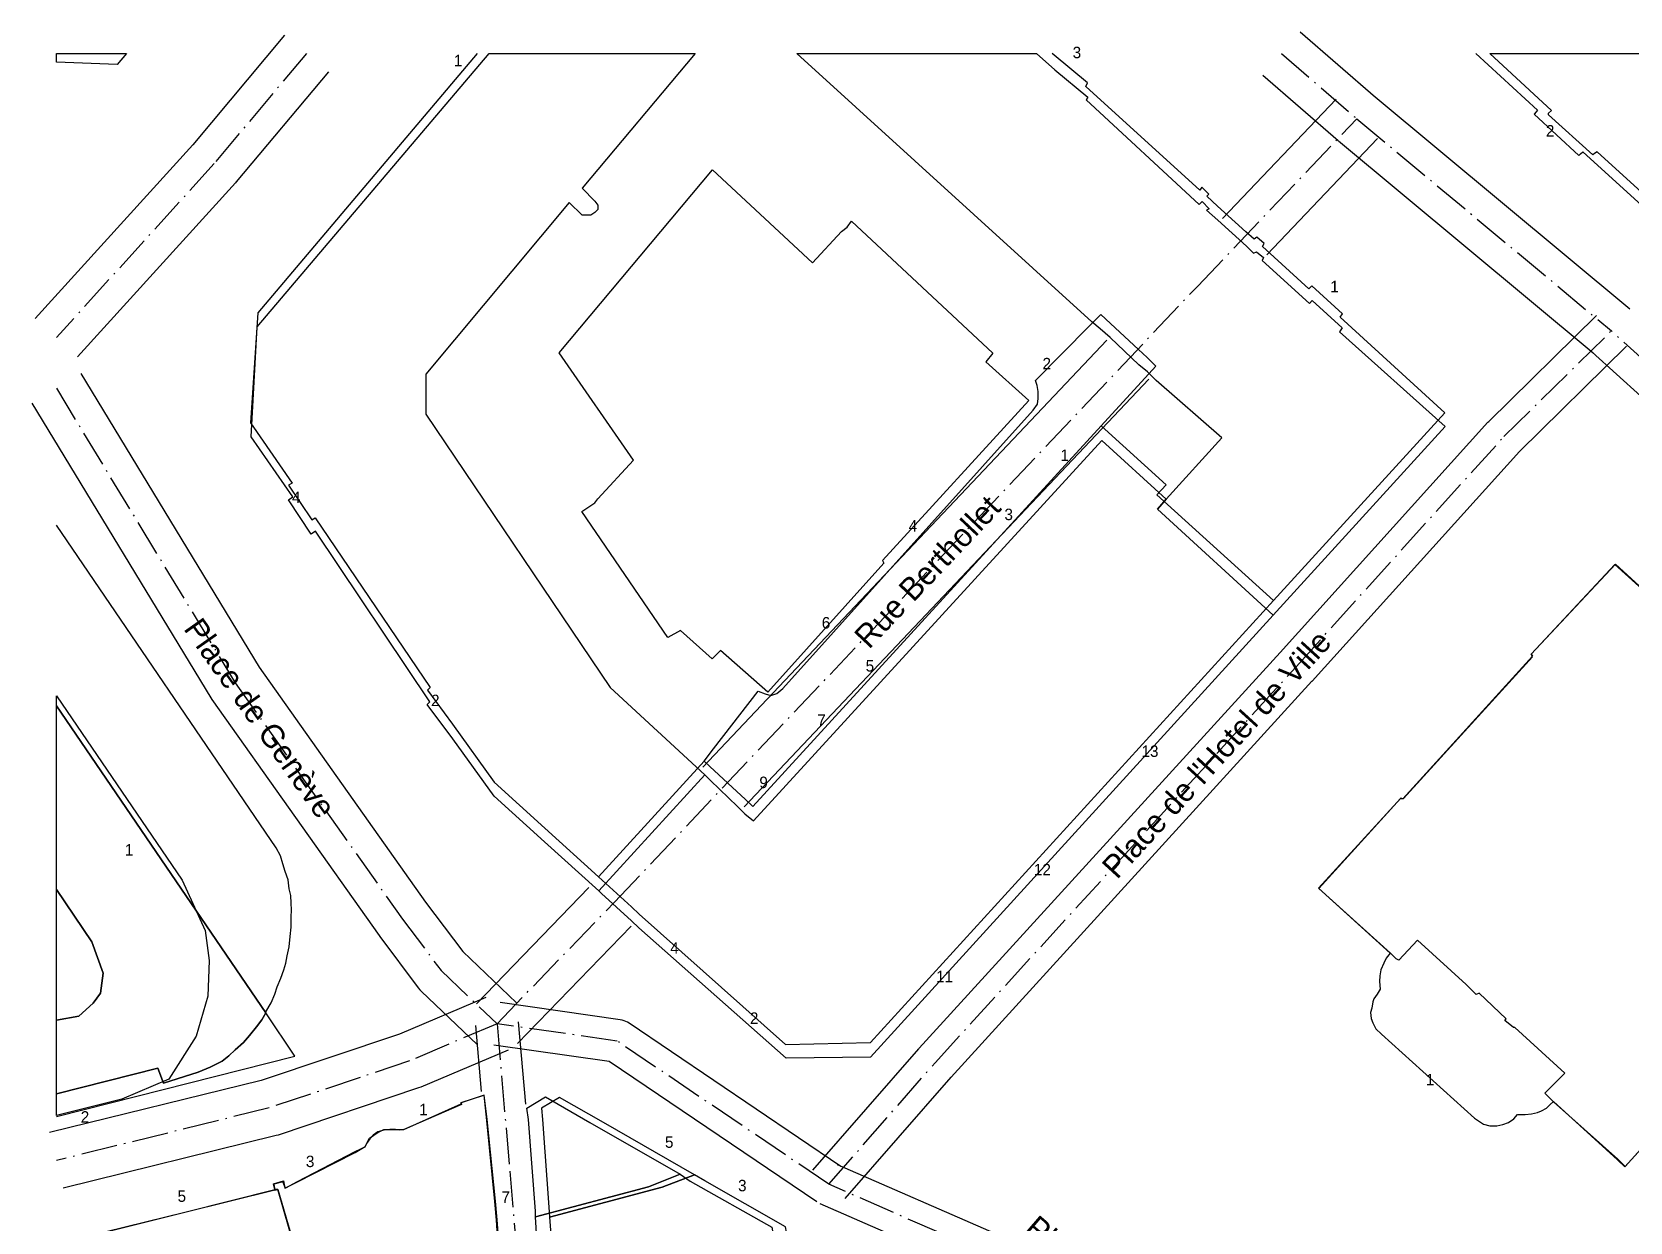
# Model space of a CAD drawing. Header units: metres. Extents: x 1927837 to 1929083, y 4266568 to 4267119.
# Drawn here: x 1927836.9 to 1927948.6, y 4267035.1 to 4267118.3 of the extents above; entities that cross this region are included whole.
import ezdxf
from ezdxf.enums import TextEntityAlignment as Align

# ---------------------------------------------------------------- set-up
doc = ezdxf.new("R2010")
doc.units = ezdxf.units.M
doc.linetypes.add('DASHDOT', pattern=[3.556, 2.54, -0.508, 0, -0.508])
for name, color, linetype in [('BAT_BATI', 8, 'CONTINUOUS'), ('CAD_LIMITE', 94, 'CONTINUOUS'), ('TXT_ADRESSE', 8, 'CONTINUOUS'), ('TXT_VOIE', 7, 'CONTINUOUS'), ('VOI_AXE', 1, 'DASHDOT'), ('VOI_BORDURE', 7, 'CONTINUOUS')]:
    doc.layers.add(name, color=color, linetype=linetype)

msp = doc.modelspace()

# ---------------------------------------------------------------- linework, layer by layer
at = {"layer": 'BAT_BATI'}
for points in [[(1927842.8, 4267116.02), (1927838.56, 4267116.19), (1927838.56, 4267116.8), (1927843.46, 4267116.8)], [(1927875.31, 4267107.38), (1927876.21, 4267106.48), (1927876.41, 4267106.18), (1927876.41, 4267105.88), (1927876.21, 4267105.68), (1927875.91, 4267105.48), (1927875.61, 4267105.48), (1927875.31, 4267105.48), (1927874.41, 4267106.38), (1927864.39, 4267094.38), (1927864.39, 4267091.58), (1927877.28, 4267072.45), (1927883.88, 4267066.34), (1927876.47, 4267058.24), (1927872.67, 4267061.65), (1927869.17, 4267064.85), (1927866.27, 4267068.86), (1927864.47, 4267071.26), (1927864.67, 4267071.46), (1927856.68, 4267083.38), (1927856.38, 4267083.18), (1927854.78, 4267085.58), (1927855.08, 4267085.78), (1927852.18, 4267089.99), (1927852.59, 4267097.69), (1927868.81, 4267116.8), (1927883.22, 4267116.8)], [(1927908.35, 4267115.66), (1927910.65, 4267113.75), (1927910.55, 4267113.55), (1927918.45, 4267106.24), (1927918.65, 4267106.44), (1927919.15, 4267105.94), (1927918.95, 4267105.84), (1927919.75, 4267105.14), (1927921.75, 4267103.33), (1927922.25, 4267102.83), (1927922.45, 4267102.93), (1927922.95, 4267102.53), (1927922.85, 4267102.33), (1927926.15, 4267099.32), (1927926.35, 4267099.53), (1927928.45, 4267097.62), (1927928.25, 4267097.32), (1927935.65, 4267090.71), (1927923.62, 4267077.51), (1927915.52, 4267084.92), (1927916.13, 4267085.62), (1927920.03, 4267089.92), (1927915.43, 4267093.93), (1927914.83, 4267094.53), (1927914.23, 4267095.03), (1927912.23, 4267096.94), (1927911.53, 4267097.54), (1927910.93, 4267098.04), (1927890.33, 4267116.8), (1927907.07, 4267116.8)], [(1927904.03, 4267095.84), (1927903.53, 4267095.24), (1927906.53, 4267092.54), (1927896.31, 4267081.34), (1927896.41, 4267081.14), (1927888.29, 4267072.14), (1927884.99, 4267075.05), (1927884.39, 4267074.45), (1927882.19, 4267076.45), (1927881.29, 4267075.95), (1927875.29, 4267084.76), (1927876.19, 4267085.36), (1927876.4, 4267085.66), (1927878.9, 4267088.36), (1927873.7, 4267095.87), (1927884.42, 4267108.67), (1927891.42, 4267102.16), (1927893.43, 4267104.36), (1927893.83, 4267104.66), (1927894.13, 4267105.06)], [(1927916.13, 4267085.62), (1927915.52, 4267084.92), (1927923.62, 4267077.51), (1927895.47, 4267046.61), (1927889.57, 4267046.52), (1927879.27, 4267055.64), (1927878.77, 4267056.14), (1927876.67, 4267058.04), (1927876.47, 4267058.24), (1927883.88, 4267066.34), (1927884.28, 4267065.94), (1927886.18, 4267064.14), (1927886.68, 4267063.63), (1927887.28, 4267063.13), (1927911.63, 4267089.73)], [(1927840.13, 4267049.47), (1927841.13, 4267050.37), (1927841.64, 4267051.07), (1927841.84, 4267052.47), (1927841.04, 4267054.67), (1927838.56, 4267058.32), (1927838.56, 4267071.87), (1927847.35, 4267058.97), (1927848.95, 4267055.46), (1927849.24, 4267053.36), (1927849.14, 4267050.86), (1927848.34, 4267048.06), (1927846.43, 4267045.06), (1927843.13, 4267043.66), (1927838.56, 4267042.51), (1927838.56, 4267049.19)], [(1927841.04, 4267054.67), (1927841.84, 4267052.47), (1927841.64, 4267051.07), (1927841.13, 4267050.37), (1927840.13, 4267049.47), (1927838.56, 4267049.19), (1927838.56, 4267058.32)], [(1927875.85, 4267042.03), (1927882.16, 4267038.42), (1927879.95, 4267037.52), (1927872.04, 4267035.43), (1927872.05, 4267035.83), (1927871.55, 4267042.23), (1927871.45, 4267043.03), (1927872.75, 4267043.83)], [(1927882.16, 4267038.42), (1927882.86, 4267037.92), (1927888.56, 4267034.71), (1927888.76, 4267033.61), (1927882.85, 4267032.61), (1927872.34, 4267030.82), (1927872.04, 4267035.43), (1927879.95, 4267037.52)], [(1927847.53, 4267035.75), (1927853.83, 4267037.35), (1927854.03, 4267037.35), (1927856.73, 4267028.03), (1927851.82, 4267025.14), (1927851.92, 4267024.84), (1927843.91, 4267020.74), (1927841.62, 4267030.55), (1927841.32, 4267031.95), (1927841.12, 4267031.95), (1927840.62, 4267034.05)]]:
    msp.add_lwpolyline(points, close=True, dxfattribs=at)
for points in [[(1927953.97, 4267102.9), (1927946.27, 4267109.91), (1927946.07, 4267109.81), (1927945.97, 4267109.72), (1927942.87, 4267112.52), (1927942.87, 4267112.62), (1927943.07, 4267112.82), (1927938.76, 4267116.8), (1927954.5, 4267116.8)], [(1927953.92, 4267045.26), (1927948.21, 4267038.96), (1927947.71, 4267039.46), (1927943.21, 4267043.47), (1927942.81, 4267043.87), (1927942.61, 4267044.07), (1927944.01, 4267045.47), (1927940.51, 4267048.67), (1927940.41, 4267048.67), (1927939.81, 4267049.17), (1927939.91, 4267049.27), (1927938.01, 4267051.08), (1927937.81, 4267050.98), (1927937.21, 4267051.58), (1927937.11, 4267051.68), (1927933.71, 4267054.78), (1927932.41, 4267053.38), (1927932.21, 4267053.48), (1927931.81, 4267053.88), (1927926.81, 4267058.39), (1927932.52, 4267064.69), (1927932.72, 4267064.69), (1927941.74, 4267074.59), (1927941.64, 4267074.79), (1927947.55, 4267081.09), (1927953.55, 4267075.58)], [(1927856.73, 4267028.03), (1927854.03, 4267037.35), (1927853.83, 4267037.35), (1927853.73, 4267037.75), (1927854.43, 4267037.95), (1927854.53, 4267037.44), (1927855.33, 4267037.84), (1927859.44, 4267039.94), (1927860.14, 4267040.34), (1927860.24, 4267040.54), (1927860.44, 4267040.94), (1927860.74, 4267041.14), (1927861.04, 4267041.34), (1927861.44, 4267041.54), (1927861.84, 4267041.54), (1927862.24, 4267041.54), (1927862.54, 4267041.54), (1927862.84, 4267041.54), (1927866.85, 4267043.34), (1927866.85, 4267043.44), (1927868.45, 4267043.94), (1927868.65, 4267042.23), (1927869.24, 4267036.53), (1927869.34, 4267035.23), (1927869.64, 4267031.23)]]:
    msp.add_lwpolyline(points, dxfattribs=at)
at = {"layer": 'CAD_LIMITE'}
for points in [[(1927867.97, 4267116.8), (1927852.63, 4267098.67), (1927852.14, 4267090.97), (1927855.03, 4267086.75), (1927854.78, 4267086.61), (1927856.41, 4267084.18), (1927856.65, 4267084.32), (1927864.69, 4267072.45), (1927864.49, 4267072.28), (1927866.26, 4267069.9), (1927869.17, 4267065.84), (1927872.71, 4267062.62), (1927876.45, 4267059.21)], [(1927876.45, 4267059.21), (1927883.84, 4267067.3), (1927884.49, 4267068.17), (1927887.62, 4267072.21), (1927888.1, 4267072.01), (1927888.5, 4267071.9), (1927888.91, 4267072.04), (1927889.35, 4267072.39), (1927906.85, 4267091.85), (1927907.14, 4267092.27), (1927907.2, 4267092.67), (1927907.2, 4267093.15), (1927907.13, 4267093.58), (1927907, 4267093.92), (1927910.75, 4267097.73), (1927911.57, 4267098.55), (1927912.24, 4267097.92), (1927914.21, 4267096.09), (1927914.8, 4267095.53), (1927915.41, 4267094.92), (1927911.59, 4267090.75), (1927916.13, 4267086.62), (1927915.49, 4267085.93), (1927923.64, 4267078.54), (1927935.61, 4267091.67), (1927928.29, 4267098.36), (1927928.47, 4267098.58), (1927926.32, 4267100.54), (1927926.11, 4267100.33), (1927922.86, 4267103.3), (1927922.98, 4267103.51), (1927922.48, 4267103.96), (1927922.28, 4267103.82), (1927921.71, 4267104.33), (1927919.73, 4267106.12), (1927918.97, 4267106.81), (1927919.13, 4267106.95), (1927918.64, 4267107.44), (1927918.48, 4267107.23), (1927910.51, 4267114.5), (1927910.63, 4267114.75), (1927908.3, 4267116.68), (1927908.17, 4267116.8)], [(1927937.78, 4267116.8), (1927942.1, 4267112.84), (1927941.88, 4267112.59), (1927941.86, 4267112.56), (1927944.98, 4267109.67), (1927945.1, 4267109.79), (1927945.26, 4267109.92), (1927952.99, 4267102.88), (1927971, 4267103.64), (1927973.72, 4267106.56), (1927973.98, 4267106.37), (1927976.91, 4267109.57), (1927976.83, 4267109.66), (1927976.69, 4267109.84), (1927982.46, 4267116.13), (1927983.04, 4267116.77), (1927983.02, 4267116.8)], [(1927876.45, 4267059.21), (1927876.7, 4267058.99), (1927878.76, 4267057.12), (1927879.3, 4267056.61), (1927889.52, 4267047.49), (1927895.46, 4267047.63), (1927923.64, 4267078.54), (1927915.49, 4267085.93), (1927916.13, 4267086.62), (1927911.59, 4267090.75), (1927887.25, 4267064.14), (1927886.7, 4267064.64), (1927886.13, 4267065.17), (1927884.23, 4267066.93), (1927883.84, 4267067.3), (1927876.45, 4267059.21)], [(1927853.19, 4267049.69), (1927853.21, 4267049.76), (1927853.57, 4267050.4), (1927853.83, 4267051.01), (1927853.99, 4267051.51), (1927854.25, 4267052.13), (1927854.47, 4267052.71), (1927854.61, 4267053.18), (1927854.69, 4267053.68), (1927854.83, 4267054.31), (1927854.89, 4267055.05), (1927854.96, 4267055.7), (1927854.96, 4267056.39), (1927855, 4267056.9), (1927854.98, 4267057.37), (1927854.94, 4267057.9), (1927854.84, 4267058.37), (1927854.76, 4267059.01), (1927854.56, 4267059.58), (1927854.4, 4267060.11), (1927854.22, 4267060.69), (1927853.92, 4267061.25), (1927838.56, 4267083.8)], [(1927953.52, 4267075.62), (1927947.49, 4267081.06), (1927941.64, 4267074.78)], [(1927941.64, 4267074.78), (1927941.74, 4267074.64), (1927932.68, 4267064.67), (1927932.53, 4267064.72), (1927926.79, 4267058.43), (1927931.8, 4267053.87), (1927931.52, 4267053.52), (1927931.35, 4267053.18), (1927931.14, 4267052.71), (1927931.07, 4267052.29), (1927931.06, 4267051.89), (1927931.1, 4267051.36), (1927930.88, 4267051), (1927930.65, 4267050.69), (1927930.59, 4267050.46), (1927930.51, 4267050.02), (1927930.42, 4267049.73), (1927930.47, 4267049.31), (1927930.58, 4267048.99), (1927930.79, 4267048.57), (1927931.19, 4267048.2), (1927937.69, 4267042.34), (1927938.32, 4267041.91), (1927938.76, 4267041.79), (1927939.26, 4267041.79), (1927939.67, 4267041.88), (1927940.07, 4267042.04), (1927940.45, 4267042.29), (1927940.69, 4267042.6), (1927941.22, 4267042.58), (1927941.68, 4267042.63), (1927942.09, 4267042.72), (1927942.37, 4267042.84), (1927942.73, 4267043.04), (1927942.97, 4267043.3), (1927943.22, 4267043.51), (1927947.68, 4267039.41), (1927948.2, 4267038.94), (1927953.96, 4267045.28)], [(1927838.56, 4267071.18), (1927853.19, 4267049.69)], [(1927853.19, 4267049.69), (1927838.56, 4267071.18)], [(1927838.56, 4267042.46), (1927855.23, 4267046.68), (1927853.19, 4267049.69), (1927852.91, 4267049.22), (1927852.55, 4267048.72), (1927852.05, 4267048.11), (1927851.65, 4267047.63), (1927851.05, 4267047.11), (1927850.61, 4267046.69), (1927850.15, 4267046.31), (1927849.31, 4267045.89), (1927848.47, 4267045.55), (1927846.05, 4267044.77), (1927845.65, 4267045.82), (1927838.56, 4267044.03)], [(1927838.56, 4267044.03), (1927845.65, 4267045.82), (1927846.05, 4267044.77), (1927848.47, 4267045.55), (1927849.31, 4267045.89), (1927850.15, 4267046.31), (1927850.61, 4267046.69), (1927851.05, 4267047.11), (1927851.65, 4267047.63), (1927852.05, 4267048.11), (1927852.55, 4267048.72), (1927852.91, 4267049.22), (1927853.19, 4267049.69)], [(1927869.59, 4267031.25), (1927869.32, 4267035.19), (1927869.21, 4267036.5), (1927868.64, 4267042.18), (1927868.46, 4267043.94), (1927866.85, 4267043.4), (1927866.87, 4267043.28), (1927862.79, 4267041.51), (1927862.55, 4267041.5), (1927862.27, 4267041.55), (1927861.87, 4267041.53), (1927861.46, 4267041.49), (1927861.02, 4267041.38), (1927860.71, 4267041.14), (1927860.46, 4267040.89), (1927860.24, 4267040.57), (1927860.12, 4267040.31), (1927859.43, 4267039.97), (1927855.38, 4267037.87), (1927854.57, 4267037.44), (1927854.4, 4267037.89), (1927853.77, 4267037.71), (1927853.84, 4267037.29)], [(1927873.03, 4267035.4), (1927880.91, 4267037.51), (1927883.16, 4267038.37), (1927876.8, 4267042.02), (1927873.72, 4267043.78), (1927872.47, 4267043.03), (1927872.55, 4267042.24), (1927873.01, 4267035.78), (1927873.03, 4267035.4)], [(1927889.52, 4267034.73), (1927883.89, 4267037.95), (1927883.16, 4267038.37), (1927880.91, 4267037.51), (1927873.03, 4267035.4), (1927873.38, 4267030.81), (1927883.86, 4267032.61), (1927889.73, 4267033.61), (1927889.52, 4267034.73)], [(1927851.89, 4267024.83), (1927851.81, 4267025.07), (1927856.76, 4267028.01), (1927854.05, 4267037.35), (1927853.84, 4267037.29), (1927847.53, 4267035.73), (1927840.63, 4267034), (1927841.14, 4267031.92), (1927841.3, 4267031.94), (1927841.62, 4267030.55), (1927843.9, 4267020.72), (1927851.89, 4267024.83)], [(1927853.84, 4267037.29), (1927854.05, 4267037.35), (1927856.76, 4267028.01)]]:
    msp.add_lwpolyline(points, dxfattribs=at)
at = {"layer": 'VOI_AXE'}
for points in [[(1927856.04, 4267116.8), (1927849.6, 4267109.11), (1927838.56, 4267096.93)], [(1927924.2, 4267116.8), (1927929.46, 4267112.23)], [(1927869.36, 4267048.94), (1927877.57, 4267057.44), (1927918.34, 4267100.53), (1927929.46, 4267112.23)], [(1927929.46, 4267112.23), (1927947.26, 4267097.4)], [(1927892.56, 4267037.71), (1927899.98, 4267046.21), (1927925.22, 4267073.91), (1927939.75, 4267090.01), (1927947.26, 4267097.4)], [(1927960.86, 4267085.08), (1927947.26, 4267097.4)], [(1927838.56, 4267093.38), (1927851.06, 4267072.78), (1927862.76, 4267056.25), (1927865.46, 4267052.65), (1927869.36, 4267048.94)], [(1927869.36, 4267048.94), (1927863.25, 4267046.34), (1927853.44, 4267043.05), (1927838.56, 4267039.37)], [(1927892.56, 4267037.71), (1927877.76, 4267047.73), (1927869.36, 4267048.94)], [(1927869.36, 4267048.94), (1927870.25, 4267038.63), (1927871.83, 4267020.12), (1927874.22, 4267005.1), (1927877.21, 4266993.39), (1927879.6, 4266985.38)], [(1927937.18, 4267016.55), (1927928.97, 4267019.66), (1927920.37, 4267023.27), (1927911.97, 4267030.48), (1927903.77, 4267032.79), (1927892.56, 4267037.71)]]:
    msp.add_lwpolyline(points, dxfattribs=at)
at = {"layer": 'VOI_BORDURE'}
for points in [[(1927854.51, 4267118.08), (1927848.09, 4267110.42), (1927837.08, 4267098.27)], [(1927925.51, 4267118.31), (1927930.77, 4267113.74)], [(1927857.58, 4267115.51), (1927851.13, 4267107.82), (1927851.08, 4267107.76), (1927840.04, 4267095.58)], [(1927922.89, 4267115.29), (1927928.15, 4267110.72)], [(1927920.07, 4267105.25), (1927928.01, 4267113.61)], [(1927930.74, 4267113.77), (1927948.54, 4267098.94)], [(1927923.18, 4267102.72), (1927930.91, 4267110.85)], [(1927928.18, 4267110.7), (1927945.98, 4267095.87)], [(1927891.43, 4267038.69), (1927898.85, 4267047.19), (1927898.87, 4267047.22), (1927924.11, 4267074.91), (1927938.63, 4267091.01), (1927938.7, 4267091.07), (1927946.21, 4267098.47)], [(1927883.75, 4267066.88), (1927912, 4267096.74)], [(1927893.69, 4267036.72), (1927901.1, 4267045.21), (1927926.33, 4267072.9), (1927926.34, 4267072.9), (1927940.83, 4267088.97), (1927948.31, 4267096.34)], [(1927959.52, 4267083.6), (1927945.92, 4267095.92)], [(1927840.27, 4267094.42), (1927852.74, 4267073.87), (1927864.37, 4267057.43), (1927866.96, 4267053.98), (1927870.73, 4267050.39)], [(1927886.63, 4267064.11), (1927914.93, 4267094.01)], [(1927836.85, 4267092.35), (1927849.35, 4267071.74), (1927849.43, 4267071.62), (1927861.12, 4267055.1), (1927861.16, 4267055.05), (1927863.86, 4267051.45), (1927863.96, 4267051.32), (1927864.08, 4267051.2), (1927867.98, 4267047.49)], [(1927867.92, 4267050.33), (1927875.77, 4267058.46)], [(1927870.79, 4267047.55), (1927878.73, 4267055.76)], [(1927868.57, 4267050.78), (1927862.54, 4267048.21), (1927852.88, 4267044.97), (1927838.08, 4267041.32)], [(1927893.4, 4267038.95), (1927878.6, 4267048.97), (1927878.49, 4267049.04), (1927878.36, 4267049.1), (1927878.24, 4267049.15), (1927878.11, 4267049.19), (1927877.97, 4267049.22), (1927869.57, 4267050.42)], [(1927867.86, 4267048.81), (1927868.26, 4267044.19)], [(1927870.85, 4267049.07), (1927871.35, 4267043.32)], [(1927870.14, 4267047.1), (1927864.03, 4267044.5), (1927863.88, 4267044.45), (1927854.07, 4267041.15), (1927853.92, 4267041.11), (1927839.04, 4267037.43)], [(1927891.72, 4267036.47), (1927877.21, 4267046.3), (1927869.14, 4267047.45)], [(1927937.71, 4267017.95), (1927929.53, 4267021.05), (1927921.17, 4267024.56), (1927912.95, 4267031.62), (1927912.82, 4267031.72), (1927912.68, 4267031.81), (1927912.53, 4267031.88), (1927912.38, 4267031.93), (1927904.27, 4267034.21), (1927893.17, 4267039.08)], [(1927901.92, 4267031.97), (1927891.96, 4267036.34)]]:
    msp.add_lwpolyline(points, dxfattribs=at)

# ---------------------------------------------------------------- texts
at = {"layer": 'TXT_ADRESSE'}
for s, p in [('3', (1927909.6, 4267116.47)), ('1', (1927866.35, 4267115.91)), ('2', (1927942.68, 4267110.99)), ('1', (1927927.61, 4267100.1)), ('2', (1927907.49, 4267094.71)), ('1', (1927908.74, 4267088.3)), ('4', (1927855.03, 4267085.36)), ('3', (1927904.83, 4267084.16)), ('4', (1927898.14, 4267083.36)), ('6', (1927892.06, 4267076.58)), ('5', (1927895.13, 4267073.57)), ('2', (1927864.75, 4267071.15)), ('7', (1927891.75, 4267069.78)), ('13', (1927914.41, 4267067.6)), ('9', (1927887.7, 4267065.42)), ('1', (1927843.34, 4267060.7)), ('12', (1927906.89, 4267059.32)), ('4', (1927881.47, 4267053.84)), ('11', (1927900.05, 4267051.84)), ('2', (1927887.04, 4267048.93)), ('1', (1927934.29, 4267044.63)), ('2', (1927840.26, 4267042.02)), ('1', (1927863.92, 4267042.54)), ('5', (1927881.1, 4267040.26)), ('3', (1927856, 4267038.91)), ('3', (1927886.21, 4267037.22)), ('5', (1927847.03, 4267036.48)), ('7', (1927869.67, 4267036.41))]:
    msp.add_text(s, height=0.8, dxfattribs=at).set_placement(p)
at = {"layer": 'TXT_VOIE'}
for s, rotation, p in [('Rue Berthollet', 46.5866, (1927899.44, 4267080.56)), ('Place de Genève', -54.7143, (1927852.8, 4267070.32)), ("Place de l'Hotel de Ville", 47.6513, (1927919.66, 4267067.8)), ("Place de l'Hotel de Ville", 319.3471, (1927915.16, 4267027.74))]:
    msp.add_text(s, height=1.6, rotation=rotation, dxfattribs=at).set_placement(p, align=Align.MIDDLE_CENTER)

doc.saveas('drawing.dxf')
